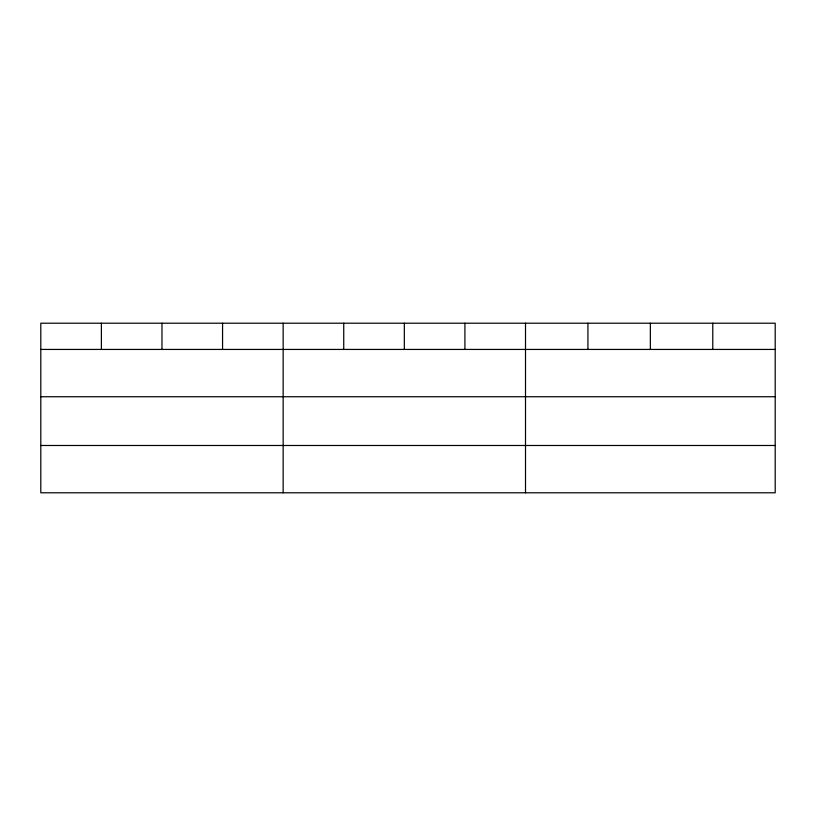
<?xml version="1.0" encoding="UTF-8"?>
<svg xmlns="http://www.w3.org/2000/svg" width="816" height="816" viewBox="0 0 816 816"><rect width="100%" height="100%" fill="white"/><g stroke="black" fill="none" stroke-linecap="round" stroke-linejoin="round"><path stroke-width="1.22" d="M775.2 396.739L775.2 323.207L40.8 323.207L40.8 492.793L775.2 492.793L775.2 396.739L40.8 396.739M40.8 349.432L775.2 349.432M40.8 445.485L775.2 445.485M712.776 323.207L712.776 349.432M650.352 323.207L650.352 349.432M587.928 323.207L587.928 349.432M525.504 323.207L525.504 492.793M464.916 323.207L464.916 349.432M404.328 323.207L404.328 349.432M343.74 323.207L343.74 349.432M283.152 323.207L283.152 492.793M222.564 323.207L222.564 349.432M161.976 323.207L161.976 349.432M101.388 323.207L101.388 349.432"/></g></svg>
